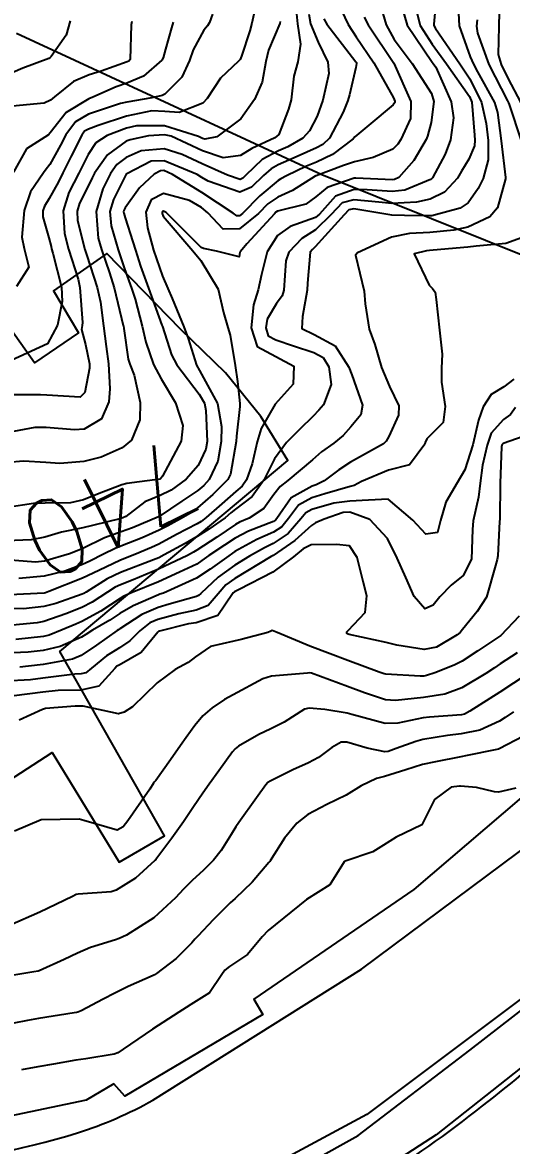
# Model space of a CAD drawing. Header units: metres. Extents: x 318500 to 325275, y 7408834 to 7428799.
# Drawn here: x 323232.4 to 323258.1, y 7418960.4 to 7419019.4 of the extents above; entities that cross this region are included whole.
import ezdxf
from ezdxf.enums import TextEntityAlignment as Align

# ---------------------------------------------------------------- set-up
doc = ezdxf.new("R2010")
doc.units = ezdxf.units.M
doc.header["$MEASUREMENT"] = 0
for name, color, linetype in [('Canteiro', 45, 'Continuous'), ('Cotas', 45, 'Continuous'), ('Curvas de Nivel 1m', 11, 'Continuous'), ('Curvas de Nivel 5m', 15, 'Continuous'), ('Edificações', 30, 'Continuous'), ('Vias Primárias', 230, 'Continuous'), ('Vias Secundárias', 230, 'Continuous')]:
    doc.layers.add(name, color=color, linetype=linetype)
doc.styles.add('Style-STANDARD', font='STANDARD.shx')

msp = doc.modelspace()

# ---------------------------------------------------------------- linework, layer by layer
at = {"layer": 'Canteiro'}
msp.add_lwpolyline([(323245.027, 7418958.11), (323250.001, 7418960.89), (323255.862, 7418965.373), (323262.959, 7418970.861), (323267.255, 7418974.292), (323273.448, 7418980.039), (323277.861, 7418984.754), (323284.096, 7418991.757), (323290.003, 7418997.619), (323291.772, 7419000.508, 0.05983)], format="xyb", dxfattribs=at)
msp.add_lwpolyline([(323290.971, 7418993.584), (323286.861, 7418990.338), (323282.424, 7418986.625), (323278.477, 7418983.168), (323274.857, 7418979.712), (323270.211, 7418975.301), (323265.749, 7418971.027), (323261.126, 7418966.472), (323254.098, 7418960.916), (323247.396, 7418956.574)], dxfattribs=at)
at = {"layer": 'Curvas de Nivel 1m', "flags": 128}
for points, elevation in [([(323254.147, 7419021.207), (323253.974, 7419019.273), (323253.978, 7419019.209), (323254.067, 7419019.049), (323255.339, 7419017.188), (323255.868, 7419016.402), (323256.484, 7419015.17), (323256.724, 7419014.052), (323256.822, 7419013.165), (323256.828, 7419012.152), (323256.566, 7419011.169), (323256.314, 7419010.65), (323255.781, 7419009.894), (323255.355, 7419009.607), (323253.877, 7419009.208), (323253.77, 7419009.201), (323252.437, 7419009.223), (323251.77, 7419009.238), (323249.775, 7419009.578), (323249.519, 7419009.518), (323249.263, 7419009.268), (323247.753, 7419007.581), (323247.597, 7419007.446), (323247.483, 7419007.293), (323247.343, 7419005.677), (323247.325, 7419005.294), (323247.072, 7419003.924), (323247.042, 7419003.296), (323247.687, 7419002.969), (323248.793, 7419002.385), (323249.505, 7419001.262), (323249.664, 7419000.845), (323250.235, 7418999.251), (323250.138, 7418998.746), (323249.623, 7418998.117), (323249.209, 7418997.673), (323248.73, 7418997.269), (323248.08, 7418996.8), (323247.601, 7418996.383), (323246.316, 7418995.299), (323245.911, 7418994.979), (323245.579, 7418994.57), (323245.05, 7418993.835), (323244.276, 7418993.329), (323243.778, 7418993.115), (323243.555, 7418992.995), (323242.573, 7418992.322), (323241.534, 7418991.643), (323241.356, 7418991.539), (323241.036, 7418991.367), (323239.522, 7418990.633), (323238.179, 7418990.072), (323237.514, 7418989.815), (323237.247, 7418989.688), (323236.833, 7418989.427), (323236.036, 7418988.9), (323235.498, 7418988.622), (323234.649, 7418988.296), (323233.486, 7418987.894), (323233.139, 7418987.821), (323231.482, 7418987.655)], 737), ([(323252.033, 7419021.125), (323252.584, 7419019.223), (323253.881, 7419017.289), (323253.943, 7419017.209), (323254.074, 7419017.011), (323254.893, 7419015.194), (323255.01, 7419014.361), (323254.849, 7419013.195), (323254.565, 7419012.453), (323253.912, 7419011.208), (323253.861, 7419011.147), (323253.799, 7419011.113), (323252.456, 7419010.557), (323251.789, 7419010.48), (323250.472, 7419010.567), (323249.79, 7419010.583), (323248.811, 7419010.248), (323247.968, 7419009.287), (323247.768, 7419009.12), (323246.423, 7419008.644), (323245.759, 7419008.168), (323245.221, 7419007.318), (323244.929, 7419006.125), (323244.746, 7419005.325), (323244.511, 7419004.525), (323244.376, 7419003.33), (323244.696, 7419002.34), (323245.675, 7419001.812), (323246.629, 7419001.3), (323246.588, 7419000.368), (323245.64, 7418999.31), (323244.911, 7418998.03), (323244.705, 7418997.324), (323244.44, 7418996.169), (323244.135, 7418995.332), (323243.911, 7418995.009), (323243.581, 7418994.722), (323242.839, 7418994.08), (323242.026, 7418993.355), (323241.762, 7418993.153), (323241.555, 7418993.029), (323240.467, 7418992.456), (323239.539, 7418991.963), (323239.154, 7418991.778), (323238.265, 7418991.409), (323237.527, 7418991.111), (323236.374, 7418990.579), (323235.517, 7418990.163), (323233.764, 7418989.466), (323233.575, 7418989.403), (323233.509, 7418989.388), (323231.705, 7418989.299)], 739), ([(323257.43, 7419020.662), (323257.388, 7419019.158), (323257.36, 7419017.686), (323257.507, 7419017.156), (323257.869, 7419016.443), (323258.546, 7419015.143)], 734), ([(323253.036, 7419020.101), (323253.265, 7419019.216), (323253.895, 7419018.222), (323254.645, 7419017.199), (323255.854, 7419015.472), (323255.966, 7419015.178), (323256.111, 7419013.454), (323256.133, 7419013.175), (323256.12, 7419012.882), (323255.815, 7419012.182), (323255.437, 7419011.554), (323255.226, 7419011.189), (323254.537, 7419010.451), (323253.783, 7419010.091), (323253.065, 7419009.933), (323251.779, 7419009.86), (323251.097, 7419009.924), (323249.782, 7419010.054), (323249.165, 7419009.883), (323248.586, 7419009.278), (323247.762, 7419008.472), (323247.046, 7419008.009), (323246.354, 7419007.304), (323246.211, 7419006.838), (323246.102, 7419005.306), (323246.017, 7419005.006), (323245.709, 7419004.6), (323245.229, 7419003.785), (323245.149, 7419003.318), (323245.279, 7419002.91), (323245.684, 7419002.686), (323246.599, 7419002.382), (323247.677, 7419002.026), (323248.16, 7419001.768), (323248.459, 7419001.278), (323248.582, 7419000.35), (323248.175, 7418999.282), (323247.931, 7418998.99), (323247.631, 7418998.685), (323246.926, 7418997.984), (323246.234, 7418997.301), (323245.601, 7418996.436), (323245.04, 7418995.318), (323244.437, 7418994.467), (323243.567, 7418993.793), (323243.31, 7418993.596), (323243.012, 7418993.345), (323242.166, 7418992.738), (323241.545, 7418992.349), (323240.914, 7418991.995), (323239.819, 7418991.386), (323239.529, 7418991.241), (323239.26, 7418991.127), (323237.52, 7418990.459), (323236.818, 7418990.126), (323235.709, 7418989.438), (323235.59, 7418989.358), (323235.508, 7418989.321), (323234.118, 7418988.844), (323233.498, 7418988.684), (323232.434, 7418988.548), (323231.496, 7418988.567)], 738), ([(323248.972, 7419020.326), (323249.476, 7419019.267), (323249.9, 7419018.616), (323250.817, 7419017.246), (323251.853, 7419015.405), (323251.926, 7419015.229), (323251.924, 7419015.155), (323251.848, 7419015.039), (323250.555, 7419013.967), (323249.831, 7419013.352), (323249.735, 7419013.261), (323248.659, 7419012.436), (323247.811, 7419012.033), (323247.285, 7419011.818), (323246.241, 7419011.306), (323245.95, 7419011.156), (323245.796, 7419011.058), (323244.845, 7419010.264), (323243.932, 7419009.338), (323243.769, 7419009.213), (323243.632, 7419009.206), (323243.443, 7419009.345), (323241.786, 7419010.441), (323240.248, 7419011.386), (323239.803, 7419011.586), (323239.617, 7419011.579), (323239.293, 7419011.398), (323238.523, 7419010.675), (323237.773, 7419009.621), (323237.703, 7419009.489), (323237.682, 7419009.421), (323237.691, 7419009.342), (323237.767, 7419009.094), (323238.177, 7419007.836), (323238.305, 7419007.412), (323238.576, 7419006.568), (323238.992, 7419005.401), (323239.691, 7419003.465), (323239.719, 7419003.39), (323240.199, 7419001.908), (323240.474, 7419001.378), (323241.647, 7418999.845), (323241.933, 7418999.357), (323242.008, 7418998.983), (323242.075, 7418997.355), (323242.011, 7418996.951), (323241.597, 7418996.096), (323240.972, 7418995.369), (323240.173, 7418994.789), (323239.577, 7418994.498), (323238.8, 7418994.174), (323237.793, 7418993.417), (323237.647, 7418993.331), (323237.558, 7418993.303), (323236.05, 7418992.938), (323235.551, 7418992.817), (323234.418, 7418992.585), (323233.543, 7418992.325), (323232.83, 7418992.191), (323231.539, 7418992.132)], 742), ([(323255.235, 7419020.503), (323255.314, 7419019.189), (323255.886, 7419017.559), (323256.059, 7419017.177), (323256.27, 7419016.778), (323257.159, 7419015.16), (323257.32, 7419014.633), (323257.511, 7419013.155), (323257.737, 7419011.215), (323257.733, 7419011.151), (323257.313, 7419009.621), (323256.923, 7419009.163), (323255.764, 7419008.616), (323255.027, 7419008.455), (323253.761, 7419008.34), (323252.703, 7419008.278), (323251.759, 7419008.087), (323249.968, 7419007.257), (323249.863, 7419007.144), (323250.319, 7419005.251), (323250.374, 7419004.586), (323250.577, 7419003.247), (323250.883, 7419002.443), (323251.237, 7419001.236), (323251.655, 7419000.239), (323252.134, 7418999.225), (323252.124, 7418998.734), (323251.616, 7418997.615), (323251.481, 7418997.363), (323251.334, 7418997.234), (323249.6, 7418996.272), (323248.993, 7418995.869), (323248.216, 7418995.274), (323247.793, 7418995.071), (323247.586, 7418995.007), (323246.479, 7418994.394), (323245.724, 7418993.308), (323245.655, 7418993.212), (323245.558, 7418993.153), (323244.237, 7418992.642), (323243.544, 7418992.269), (323242.984, 7418991.9), (323242.165, 7418991.354), (323241.796, 7418991.089), (323241.526, 7418990.911), (323240.625, 7418990.478), (323239.516, 7418989.982), (323238.135, 7418989.411), (323237.7, 7418989.224), (323237.505, 7418989.108), (323236.487, 7418988.438), (323235.487, 7418987.89), (323235.172, 7418987.757), (323234.451, 7418987.455), (323233.769, 7418987.173), (323233.474, 7418987.101), (323232.026, 7418986.937)], 736), ([(323250.314, 7419019.654), (323250.52, 7419019.251), (323251.88, 7419017.23), (323252.766, 7419015.221), (323252.743, 7419014.319), (323252.246, 7419013.226), (323252.084, 7419012.969), (323251.822, 7419012.71), (323250.785, 7419012.276), (323249.812, 7419012.049), (323249.233, 7419011.845), (323247.8, 7419011.318), (323247.78, 7419011.31), (323247.746, 7419011.291), (323246.555, 7419010.536), (323245.783, 7419010.182), (323245.265, 7419009.831), (323244.766, 7419009.325), (323243.762, 7419008.533), (323242.915, 7419008.506), (323242.102, 7419009.365), (323241.774, 7419009.652), (323241.136, 7419010.02), (323239.785, 7419010.377), (323239.139, 7419010.04), (323238.849, 7419009.404), (323238.93, 7419008.571), (323239.256, 7419007.397), (323239.73, 7419006.036), (323240.011, 7419005.387), (323240.226, 7419004.872), (323240.848, 7419003.378), (323241.069, 7419002.761), (323241.515, 7419001.362), (323241.666, 7419001.085), (323242.607, 7418999.35), (323242.824, 7418998.146), (323242.801, 7418997.348), (323242.626, 7418996.324), (323242.173, 7418995.354), (323241.904, 7418995.038), (323241.581, 7418994.781), (323240.737, 7418994.208), (323239.56, 7418993.417), (323239.545, 7418993.405), (323239.511, 7418993.391), (323238.149, 7418992.813), (323237.548, 7418992.6), (323236.676, 7418992.296), (323235.534, 7418991.732), (323235.338, 7418991.638), (323234.836, 7418991.45), (323233.526, 7418991.066), (323233.057, 7418991.008), (323231.526, 7418991.135)], 741), ([(323248.194, 7419019.567), (323248.351, 7419019.283), (323249.881, 7419017.299), (323249.907, 7419017.26), (323249.924, 7419017.214), (323249.876, 7419017.002), (323249.552, 7419015.567), (323249.467, 7419015.266), (323249.223, 7419014.648), (323248.498, 7419013.28), (323248.154, 7419012.956), (323247.822, 7419012.787), (323246.795, 7419012.321), (323245.809, 7419011.883), (323245.442, 7419011.679), (323245.028, 7419011.322), (323244.402, 7419010.72), (323243.787, 7419010.451), (323242.133, 7419011.027), (323241.798, 7419011.228), (323241.548, 7419011.373), (323239.811, 7419012.092), (323239.135, 7419012.075), (323237.848, 7419011.419), (323237.82, 7419011.399), (323237.799, 7419011.363), (323237.147, 7419010.062), (323236.959, 7419009.432), (323237.022, 7419008.687), (323237.4, 7419007.423), (323237.735, 7419006.43), (323238.105, 7419005.414), (323238.295, 7419004.828), (323238.66, 7419003.405), (323238.855, 7419002.576), (323239.251, 7419001.396), (323239.659, 7419000.636), (323240.41, 7418999.378), (323240.8, 7418998.195), (323240.705, 7418997.374), (323239.729, 7418995.525), (323239.63, 7418995.389), (323239.607, 7418995.373), (323239.59, 7418995.365), (323237.86, 7418995.142), (323237.585, 7418995.074), (323236.395, 7418994.615), (323235.573, 7418994.279), (323234.897, 7418994.123), (323233.57, 7418994.104), (323232.948, 7418994.1), (323231.566, 7418993.875)], 743), ([(323247.406, 7419019.804), (323247.505, 7419019.294), (323247.896, 7419018.325), (323248.404, 7419017.282), (323248.462, 7419016.69), (323248.154, 7419015.285), (323247.842, 7419014.448), (323247.449, 7419013.678), (323247.104, 7419013.297), (323246.303, 7419012.825), (323245.82, 7419012.622), (323244.962, 7419012.173), (323244.096, 7419011.336), (323243.954, 7419011.182), (323243.797, 7419011.123), (323243.141, 7419011.35), (323241.809, 7419011.946), (323240.76, 7419012.437), (323239.82, 7419012.726), (323238.611, 7419012.615), (323237.813, 7419012.27), (323237.328, 7419011.906), (323236.991, 7419011.432), (323236.593, 7419010.633), (323236.236, 7419009.443), (323236.347, 7419008.026), (323236.523, 7419007.432), (323236.94, 7419006.22), (323237.182, 7419005.425), (323237.665, 7419003.445), (323237.671, 7419003.42), (323237.689, 7419003.28), (323237.926, 7419001.67), (323238.004, 7419001.415), (323238.243, 7419000.83), (323238.548, 7418999.406), (323238.543, 7418998.49), (323238.099, 7418997.413), (323237.606, 7418997.014), (323236.506, 7418996.525), (323235.599, 7418996.306), (323234.34, 7418996.201), (323233.598, 7418996.239), (323232.43, 7418996.319), (323231.597, 7418996.249)], 744), ([(323245.911, 7419019.419), (323245.881, 7419019.31), (323245.297, 7419017.91), (323245.154, 7419017.321), (323244.954, 7419016.233), (323244.556, 7419015.329), (323243.84, 7419014.311), (323242.587, 7419013.359), (323241.956, 7419013.24), (323241.829, 7419013.272), (323241.612, 7419013.372), (323239.835, 7419013.932), (323238.368, 7419013.945), (323237.834, 7419013.819), (323236.823, 7419013.435), (323236.233, 7419013.035), (323235.815, 7419012.431), (323235.485, 7419011.773), (323235.324, 7419011.455), (323234.815, 7419010.43), (323234.513, 7419009.463), (323234.576, 7419008.279), (323234.791, 7419007.454), (323235.289, 7419005.884), (323235.39, 7419005.445), (323235.529, 7419003.606), (323235.509, 7419003.443), (323235.478, 7419003.233), (323235.68, 7419002.452), (323235.891, 7419001.438), (323235.896, 7419001.208), (323235.647, 7418999.922), (323235.409, 7418999.678), (323233.645, 7418999.786), (323233.314, 7418999.806), (323231.645, 7418999.807)], 746), ([(323244.555, 7419019.969), (323244.421, 7419019.332), (323244.305, 7419018.933), (323243.884, 7419017.593), (323243.803, 7419017.419), (323243.72, 7419017.342), (323242.778, 7419016.445), (323242.074, 7419015.367), (323241.847, 7419015.119), (323240.596, 7419014.629), (323239.843, 7419014.698), (323239.166, 7419014.723), (323237.84, 7419014.447), (323236.352, 7419013.959), (323235.833, 7419013.769), (323235.633, 7419013.651), (323235.487, 7419013.453), (323234.93, 7419012.342), (323234.492, 7419011.463), (323234.259, 7419010.999), (323233.78, 7419010.126), (323233.532, 7419009.715), (323233.447, 7419009.475), (323233.448, 7419009.156), (323233.756, 7419008.051), (323233.872, 7419007.589), (323233.903, 7419007.468), (323233.969, 7419007.244), (323234.414, 7419005.46), (323234.464, 7419004.704), (323234.215, 7419003.462), (323233.68, 7419002.478), (323231.786, 7419001.614)], 747), ([(323234.882, 7419019.46), (323234.663, 7419018.698), (323233.882, 7419017.58), (323233.831, 7419017.52), (323233.759, 7419017.472), (323232.389, 7419016.975), (323231.869, 7419016.735)], 751), ([(323242.357, 7419019.805), (323242.188, 7419019.366), (323242.082, 7419019.193), (323241.904, 7419018.956), (323241.335, 7419017.929), (323241.146, 7419017.377), (323240.75, 7419016.498), (323239.853, 7419015.602), (323239.715, 7419015.529), (323239.17, 7419015.4), (323237.848, 7419015.183), (323237.524, 7419015.102), (323235.841, 7419014.546), (323235.152, 7419014.141), (323234.648, 7419013.462), (323234.374, 7419012.912), (323233.806, 7419011.899), (323233.625, 7419011.651), (323233.469, 7419011.475), (323232.796, 7419010.473), (323232.469, 7419009.49), (323232.346, 7419008.081), (323232.458, 7419007.489), (323232.703, 7419006.518), (323232.057, 7419005.495)], 748), ([(323240.278, 7419019.386), (323240.205, 7419019.088), (323239.889, 7419017.969), (323239.762, 7419017.511), (323239.694, 7419017.393), (323238.734, 7419016.54), (323237.861, 7419016.179), (323237.298, 7419015.989), (323236.06, 7419015.447), (323235.849, 7419015.361), (323234.669, 7419014.634), (323233.831, 7419013.57), (323233.745, 7419013.471), (323232.585, 7419012.722), (323231.896, 7419011.499)], 749), ([(323258.187, 7419000.62), (323257.656, 7419000.22), (323256.988, 7418999.822), (323256.568, 7418999.166), (323256.331, 7418998.468), (323256.027, 7418997.174), (323255.597, 7418995.865), (323255.194, 7418995.186), (323254.605, 7418994.164), (323254.331, 7418993.192), (323254.171, 7418992.574), (323253.549, 7418992.483), (323252.871, 7418993.21), (323251.576, 7418994.311), (323250.55, 7418994.271), (323249.574, 7418994.221), (323248.731, 7418994.11), (323247.567, 7418993.769), (323247.252, 7418993.598), (323246.998, 7418993.288), (323246.335, 7418992.511), (323245.54, 7418991.985), (323245.089, 7418991.765), (323244.302, 7418991.328), (323243.525, 7418990.848), (323242.652, 7418990.215), (323241.733, 7418989.358), (323241.618, 7418989.25), (323241.508, 7418989.2), (323240.076, 7418988.807), (323239.499, 7418988.633), (323238.642, 7418988.254), (323237.481, 7418987.504), (323237.433, 7418987.469), (323237.353, 7418987.421), (323236.252, 7418986.648), (323235.46, 7418986.105), (323234.995, 7418985.909), (323233.453, 7418985.639), (323233.303, 7418985.622), (323232.239, 7418985.488)], 734), ([(323258.268, 7418999.144), (323258.004, 7418998.776), (323257.63, 7418998.506), (323256.99, 7418997.789), (323256.775, 7418997.163), (323256.535, 7418996.101), (323256.408, 7418995.168), (323256.331, 7418994.417), (323256.035, 7418993.173), (323256.004, 7418992.722), (323255.954, 7418991.174), (323255.521, 7418990.313), (323254.894, 7418989.808), (323254.284, 7418989.192), (323253.948, 7418988.751), (323253.5, 7418988.549), (323252.946, 7418989.208), (323252.502, 7418990.198), (323252.054, 7418991.222), (323251.545, 7418992.253), (323250.622, 7418993.244), (323249.566, 7418993.636), (323249.213, 7418993.615), (323248.215, 7418993.273), (323247.755, 7418993.08), (323247.555, 7418992.929), (323246.683, 7418992.153), (323245.531, 7418991.362), (323245.497, 7418991.344), (323245.437, 7418991.311), (323243.518, 7418990.143), (323243.048, 7418989.811), (323242.643, 7418989.349), (323242.129, 7418988.726), (323241.497, 7418988.484), (323240.578, 7418988.29), (323239.489, 7418987.996), (323239.065, 7418987.817), (323238.542, 7418987.404), (323238.014, 7418986.87), (323237.466, 7418986.511), (323236.794, 7418986.093), (323235.989, 7418985.435), (323235.692, 7418985.194), (323235.447, 7418985.139), (323235.123, 7418985.121), (323233.444, 7418984.912), (323232.792, 7418984.828), (323231.443, 7418984.753)], 733), ([(323259.019, 7418997.736), (323257.611, 7418997.236), (323257.563, 7418997.198), (323257.546, 7418997.151), (323257.535, 7418997.077), (323257.469, 7418995.152), (323257.438, 7418993.275), (323257.43, 7418993.152), (323257.346, 7418991.34), (323257.306, 7418991.153), (323257.212, 7418990.84), (323256.74, 7418989.162), (323256.255, 7418988.412), (323255.484, 7418987.472), (323255.355, 7418987.308), (323255.21, 7418987.183), (323254.118, 7418986.546), (323253.468, 7418986.421), (323252.038, 7418986.655), (323251.473, 7418986.78), (323249.537, 7418987.202), (323249.479, 7418987.22), (323249.409, 7418987.261), (323249.4, 7418987.342), (323249.482, 7418987.426), (323250.377, 7418988.367), (323250.451, 7418989.246), (323250.268, 7418990), (323249.956, 7418991.254), (323249.539, 7418991.874), (323248.869, 7418991.938), (323247.54, 7418991.921), (323247.106, 7418991.717), (323246.613, 7418991.294), (323245.522, 7418990.475), (323243.755, 7418989.579), (323243.511, 7418989.452), (323243.446, 7418989.405), (323243.397, 7418989.341), (323242.641, 7418988.2), (323241.487, 7418987.828), (323241.089, 7418987.763), (323239.576, 7418987.389), (323239.508, 7418987.361), (323239.479, 7418987.326), (323238.609, 7418986.257), (323237.453, 7418985.605), (323237.331, 7418985.542), (323237.218, 7418985.422), (323236.379, 7418984.493), (323235.438, 7418984.281), (323234.24, 7418984.26), (323233.437, 7418984.18), (323231.935, 7418983.993)], 732), ([(323258.457, 7418988.174), (323257.5, 7418987.15), (323256.282, 7418986.354), (323255.459, 7418985.813), (323255.048, 7418985.592), (323254.023, 7418985.194), (323253.595, 7418985.052), (323253.448, 7418985.022), (323253.26, 7418985.015), (323251.449, 7418985.119), (323251.36, 7418985.142), (323251.105, 7418985.235), (323249.459, 7418985.849), (323248.537, 7418986.196), (323247.47, 7418986.594), (323245.745, 7418987.306), (323245.482, 7418987.425), (323245.41, 7418987.382), (323245.267, 7418987.313), (323243.865, 7418986.943), (323243.473, 7418986.85), (323242.249, 7418986.572), (323241.46, 7418986.029), (323241.077, 7418985.744), (323240.387, 7418985.376), (323239.443, 7418984.676), (323238.144, 7418983.409), (323237.716, 7418983.125), (323237.424, 7418983.045), (323235.56, 7418983.439), (323235.43, 7418983.446), (323235.134, 7418983.444), (323233.577, 7418983.318), (323233.427, 7418983.262), (323232.198, 7418982.708)], 731), ([(323258.873, 7418985.129), (323257.44, 7418984.18), (323255.864, 7418983.173), (323255.58, 7418983.025), (323255.427, 7418982.993), (323253.755, 7418982.867), (323253.424, 7418982.825), (323252.083, 7418982.557), (323251.42, 7418982.531), (323249.676, 7418983.007), (323249.427, 7418983.076), (323248.252, 7418983.272), (323247.431, 7418983.343), (323247.184, 7418983.284), (323246.111, 7418982.608), (323245.414, 7418982.255), (323244.778, 7418981.951), (323243.718, 7418981.335), (323243.536, 7418981.199), (323243.396, 7418981.049), (323242.677, 7418980.051), (323242.183, 7418979.352), (323241.852, 7418978.868), (323241.358, 7418978.144), (323240.827, 7418977.368), (323240.213, 7418976.501), (323239.377, 7418975.389), (323239.351, 7418975.358), (323239.319, 7418975.327), (323238.302, 7418974.409), (323237.295, 7418973.768), (323237.024, 7418973.693), (323235.292, 7418973.572), (323235.191, 7418973.542), (323234.998, 7418973.444), (323233.281, 7418972.615), (323231.697, 7418971.916)], 729), ([(323258.163, 7418983.139), (323257.726, 7418982.845), (323257.423, 7418982.657), (323256.393, 7418982.188), (323255.412, 7418981.984), (323254.699, 7418981.899), (323253.407, 7418981.684), (323253.023, 7418981.588), (323251.995, 7418981.221), (323251.571, 7418981.054), (323251.397, 7418981.036), (323250.48, 7418981.244), (323249.404, 7418981.545), (323249.116, 7418981.551), (323248.618, 7418981.268), (323247.917, 7418980.75), (323247.388, 7418980.471), (323246.573, 7418980.101), (323245.373, 7418979.501), (323245.259, 7418979.424), (323245.161, 7418979.313), (323244.661, 7418978.619), (323243.737, 7418977.334), (323243.583, 7418977.1), (323243.34, 7418976.706), (323242.807, 7418975.866), (323242.406, 7418975.349), (323241.864, 7418974.803), (323241.304, 7418974.292), (323240.831, 7418973.833), (323240.404, 7418973.373), (323239.279, 7418972.328), (323237.83, 7418971.412), (323237.451, 7418971.233), (323237.266, 7418971.166), (323235.938, 7418970.755), (323235.255, 7418970.471), (323234.564, 7418970.137), (323233.241, 7418969.53), (323233.195, 7418969.517), (323232.963, 7418969.474), (323231.494, 7418969.238)], 728), ([(323258.682, 7418981.86), (323257.401, 7418981.194), (323257.37, 7418981.181), (323257.205, 7418981.153), (323255.724, 7418980.846), (323255.394, 7418980.784), (323254.063, 7418980.52), (323253.388, 7418980.373), (323252.507, 7418980.09), (323251.378, 7418979.741), (323250.974, 7418979.639), (323250.163, 7418979.248), (323249.365, 7418978.759), (323248.363, 7418978.267), (323247.355, 7418977.751), (323246.775, 7418977.289), (323246.138, 7418976.498), (323245.38, 7418975.309), (323245.356, 7418975.273), (323245.319, 7418975.225), (323244.435, 7418974.191), (323243.543, 7418973.336), (323243.288, 7418973.107), (323242.399, 7418972.228), (323241.576, 7418971.357), (323241.43, 7418971.196), (323241.265, 7418971.007), (323240.438, 7418970.187), (323239.404, 7418969.388), (323239.305, 7418969.323), (323239.238, 7418969.284), (323237.925, 7418968.714), (323237.224, 7418968.367), (323236.603, 7418968.043), (323235.451, 7418967.438), (323235.286, 7418967.362), (323235.209, 7418967.34), (323235.087, 7418967.32), (323233.206, 7418967.023), (323232.645, 7418966.919), (323231.201, 7418966.639)], 727), ([(323258.291, 7418979.136), (323257.368, 7418978.929), (323257.156, 7418978.941), (323256.225, 7418979.167), (323255.371, 7418979.235), (323255.318, 7418979.233), (323254.886, 7418979.185), (323254.011, 7418978.546), (323253.35, 7418977.2), (323252, 7418976.561), (323251.334, 7418976.142), (323250.774, 7418975.792), (323249.321, 7418975.298), (323249.296, 7418975.285), (323249.273, 7418975.26), (323248.515, 7418974.054), (323247.29, 7418973.28), (323245.273, 7418971.655), (323244.958, 7418971.315), (323244.186, 7418970.396), (323243.246, 7418969.77), (323243.009, 7418969.577), (323242.849, 7418969.344), (323242.193, 7418968.382), (323241.216, 7418967.76), (323240.961, 7418967.616), (323240.581, 7418967.369), (323239.201, 7418966.471), (323237.656, 7418965.413), (323237.385, 7418965.219), (323237.186, 7418965.15), (323235.701, 7418964.917), (323235.181, 7418964.836), (323234.001, 7418964.635), (323233.175, 7418964.494), (323232.322, 7418964.334)], 726)]:
    msp.add_lwpolyline(points, dxfattribs=dict(at, elevation=elevation))
at = {"layer": 'Curvas de Nivel 5m', "flags": 128}
for points, elevation in [([(323246.697, 7419020.527), (323246.825, 7419019.301), (323246.968, 7419018.225), (323246.84, 7419017.3), (323246.632, 7419016.539), (323246.484, 7419015.304), (323246.341, 7419014.809), (323245.832, 7419013.478), (323245.621, 7419013.313), (323244.413, 7419012.739), (323243.816, 7419012.383), (323242.918, 7419012.248), (323241.819, 7419012.624), (323240.18, 7419013.387), (323239.831, 7419013.471), (323238.987, 7419013.403), (323238.035, 7419013.209), (323237.826, 7419013.129), (323236.844, 7419012.405), (323236.16, 7419011.445), (323236.039, 7419011.203), (323235.789, 7419010.703), (323235.365, 7419009.865), (323235.241, 7419009.455), (323235.269, 7419008.959), (323235.65, 7419007.441), (323235.745, 7419007.128), (323236.296, 7419005.434), (323236.471, 7419004.67), (323236.62, 7419003.431), (323236.765, 7419002.343), (323236.888, 7419001.428), (323236.966, 7419000.112), (323236.905, 7418999.427), (323236.521, 7418998.536), (323235.618, 7418997.997), (323235.101, 7418997.965), (323233.619, 7418998.089), (323233.021, 7418998.077), (323231.615, 7418997.829)], 745), ([(323251.115, 7419020.435), (323251.469, 7419019.237), (323251.899, 7419018.478), (323252.84, 7419017.22), (323253.856, 7419015.641), (323253.982, 7419015.208), (323253.839, 7419014.107), (323253.644, 7419013.399), (323253.569, 7419013.213), (323252.923, 7419012.11), (323252.14, 7419011.227), (323251.918, 7419011.109), (323251.798, 7419011.095), (323249.876, 7419011.181), (323249.799, 7419011.179), (323248.38, 7419010.692), (323247.784, 7419010.211), (323247.253, 7419009.82), (323245.772, 7419009.446), (323245.686, 7419009.397), (323245.601, 7419009.313), (323244.148, 7419007.728), (323243.818, 7419007.339), (323243.795, 7419007.293), (323243.746, 7419007.05), (323242.565, 7419007.358), (323241.881, 7419007.498), (323241.752, 7419007.552), (323239.911, 7419009.389), (323239.771, 7419009.452), (323239.729, 7419009.432), (323239.712, 7419009.391), (323239.715, 7419009.337), (323239.768, 7419009.197), (323241.327, 7419007.374), (323241.742, 7419006.86), (323242.651, 7419005.356), (323242.924, 7419004.13), (323243.151, 7419003.348), (323243.279, 7419002.937), (323243.542, 7419001.341), (323243.658, 7419000.507), (323243.795, 7418999.338), (323243.786, 7418999.19), (323243.614, 7418997.637), (323243.597, 7418997.353), (323243.306, 7418995.63), (323243.157, 7418995.344), (323242.371, 7418994.559), (323241.567, 7418993.856), (323241.286, 7418993.643), (323240.835, 7418993.371), (323240.01, 7418992.926), (323239.55, 7418992.696), (323238.653, 7418992.294), (323237.536, 7418991.852), (323237.234, 7418991.724), (323236.635, 7418991.429), (323235.902, 7418991.06), (323235.524, 7418990.882), (323234.597, 7418990.53), (323233.518, 7418990.271), (323232.176, 7418990.15)], 740), ([(323238.109, 7419019.417), (323238.088, 7419019.237), (323238.024, 7419017.418), (323237.964, 7419017.334), (323237.878, 7419017.293), (323236.497, 7419016.814), (323235.867, 7419016.612), (323235.047, 7419016.273), (323234.062, 7419015.468), (323233.952, 7419015.366), (323233.848, 7419015.283), (323233.506, 7419015.134), (323231.845, 7419014.978)], 750), ([(323256.249, 7419019.51), (323256.226, 7419019.175), (323256.277, 7419018.802), (323256.864, 7419017.165), (323257.851, 7419015.249), (323257.902, 7419015.149), (323257.935, 7419015.063), (323258.559, 7419013.143)], 735), ([(323258.779, 7419008.121), (323257.756, 7419007.761), (323256.192, 7419007.611), (323255.754, 7419007.553), (323253.945, 7419007.4), (323253.752, 7419007.39), (323253.588, 7419007.375), (323252.941, 7419007.218), (323253.725, 7419005.568), (323253.91, 7419005.394), (323254.051, 7419005.205), (323254.099, 7419004.819), (323254.281, 7419003.201), (323254.418, 7419001.94), (323254.386, 7419001.199), (323254.388, 7419000.471), (323254.573, 7418999.196), (323254.469, 7418998.356), (323253.614, 7418997.486), (323253.523, 7418997.299), (323253.498, 7418997.211), (323252.697, 7418996.121), (323251.596, 7418995.835), (323250.179, 7418995.251), (323249.799, 7418995.045), (323249.586, 7418994.984), (323248.257, 7418994.596), (323247.577, 7418994.384), (323246.865, 7418993.996), (323246.342, 7418993.298), (323245.994, 7418992.862), (323245.549, 7418992.583), (323244.674, 7418992.192), (323243.533, 7418991.561), (323243.398, 7418991.476), (323243.203, 7418991.343), (323242.233, 7418990.643), (323241.518, 7418990.166), (323239.787, 7418989.386), (323239.579, 7418989.319), (323239.509, 7418989.296), (323238.187, 7418988.722), (323237.493, 7418988.307), (323236.957, 7418987.957), (323236.056, 7418987.434), (323235.705, 7418987.21), (323235.474, 7418987.063), (323234.352, 7418986.572), (323233.464, 7418986.374), (323232.666, 7418986.278), (323231.461, 7418986.225)], 735), ([(323258.354, 7418986.249), (323257.458, 7418985.658), (323257.155, 7418985.454), (323256.706, 7418985.161), (323255.442, 7418984.399), (323254.55, 7418984.077), (323253.437, 7418983.903), (323251.955, 7418983.742), (323251.436, 7418983.781), (323250.337, 7418984.144), (323249.442, 7418984.481), (323247.546, 7418985.182), (323247.449, 7418985.193), (323247.349, 7418985.181), (323245.447, 7418985.021), (323244.999, 7418984.87), (323243.437, 7418984.045), (323242.99, 7418983.789), (323242.341, 7418983.351), (323241.848, 7418982.931), (323241.416, 7418982.422), (323240.975, 7418981.798), (323240.674, 7418981.371), (323240.148, 7418980.62), (323239.372, 7418979.543), (323239.303, 7418979.459), (323239.254, 7418979.392), (323239.056, 7418979.084), (323237.902, 7418977.412), (323237.663, 7418977.097), (323237.343, 7418976.93), (323235.591, 7418977.438), (323235.351, 7418977.5), (323233.35, 7418977.47), (323231.962, 7418976.869)], 730)]:
    msp.add_lwpolyline(points, dxfattribs=dict(at, elevation=elevation))
at = {"layer": 'Edificações'}
for points in [[(323232.055, 7419018.804), (323248.092, 7419011.372), (323262.442, 7419005.617)], [(323229.026, 7418977.839), (323233.937, 7418980.999), (323237.448, 7418975.239), (323239.833, 7418976.634), (323234.33, 7418986.317), (323246.316, 7418996.359), (323244.892, 7418998.656), (323243.03, 7419000.954), (323240.675, 7419003.251), (323236.799, 7419007.221), (323234.005, 7419005.273), (323235.323, 7419003.061), (323233.004, 7419001.482), (323231.475, 7419003.641)], [(323260.389, 7418980.192), (323252.935, 7418973.804), (323244.53, 7418968.049), (323245.003, 7418967.24), (323237.753, 7418962.955), (323237.169, 7418963.603), (323235.71, 7418962.742), (323227.265, 7418960.968)]]:
    msp.add_lwpolyline(points, dxfattribs=at)
at = {"layer": 'Vias Primárias'}
for points in [[(323715.644, 7420145.548, 0), (323709.04, 7420132.939)], [(323831.088, 7420001.787, 0), (323833.844, 7420008.443, 0.220888)], [(323133.838, 7418929.736), (323136.736, 7418933.885), (323140.406, 7418937.718, -0.060627), (323147.077, 7418943.181, -0.031287), (323156.808, 7418948.528, -0.059625), (323166.08, 7418951.609, -0.045778), (323177.326, 7418952.853, -0.030936), (323183.842, 7418952.572, -0.010222), (323197.248, 7418950.881, 0.014463), (323209.334, 7418949.461, 0.022716), (323217.44, 7418949.115, 0.026734), (323226.445, 7418949.623, 0.049054), (323237.054, 7418951.859, 0.033127), (323243.496, 7418954.372, 0.031614), (323250.774, 7418958.362, 0.025268), (323256.536, 7418962.433, 0.026276), (323265.583, 7418970.341, -0.005747), (323272.173, 7418976.595, 0.010846), (323277.808, 7418982.053, -0.035095), (323283.685, 7418987.218, 0.012408), (323290.176, 7418992.421, 0.000446), (323298.055, 7418999.076, 0.03475)], [(323070.721, 7418868.255), (323083.437, 7418885.572), (323099.626, 7418907.856), (323111.381, 7418924.057), (323126.179, 7418944.354, -0.04023), (323132.692, 7418951.926, -0.057801), (323140.76, 7418958.246, -0.038544), (323150.493, 7418963.215, -0.072713), (323161.177, 7418965.94, -0.055427), (323169.879, 7418965.887, -0.010525), (323187.188, 7418963.484), (323217.855, 7418959.692, 0.041832), (323225.927, 7418959.373, 0.065558), (323235.269, 7418961.026, 0.051403), (323239.226, 7418962.74), (323250.182, 7418969.624), (323260.872, 7418977.594), (323264.716, 7418980.686), (323269.093, 7418986.178), (323276.522, 7418995.003), (323280.005, 7419000)], [(323290.849, 7419000), (323284.553, 7418992.988), (323273.672, 7418981.269), (323266.927, 7418974.787), (323260.051, 7418969.19), (323250.455, 7418961.993), (323243.409, 7418958.177, -0.021426), (323238.924, 7418955.99, -0.052762), (323232.627, 7418954.006, -0.042968), (323226.163, 7418953.266, -0.027843), (323218.856, 7418953.468, -0.015945), (323204.297, 7418955.152), (323189.537, 7418957.101), (323177.671, 7418958.583), (323165.604, 7418959.192), (323161.8, 7418959.091, 0.032062), (323159.948, 7418958.923, 0.049544), (323152.945, 7418957.107, 0.041457), (323144.176, 7418953.026, 0.048141), (323141.651, 7418951.244, -0.003734), (323136.325, 7418946.726, 0.037211), (323133.968, 7418944.44)]]:
    msp.add_lwpolyline(points, format="xyb", dxfattribs=at)
at = {"layer": 'Vias Secundárias'}
msp.add_lwpolyline([(323105.774, 7419035.938, 0), (323119.345, 7419039.41, -0.031689)], format="xyb", dxfattribs=at)

# ---------------------------------------------------------------- texts
at = {"layer": 'Cotas', "style": 'Style-STANDARD'}
msp.add_text('740', height=4, rotation=206.18846, dxfattribs=at).set_placement((323236.931, 7418993.765, 740), align=Align.MIDDLE_CENTER)

doc.saveas('drawing.dxf')
